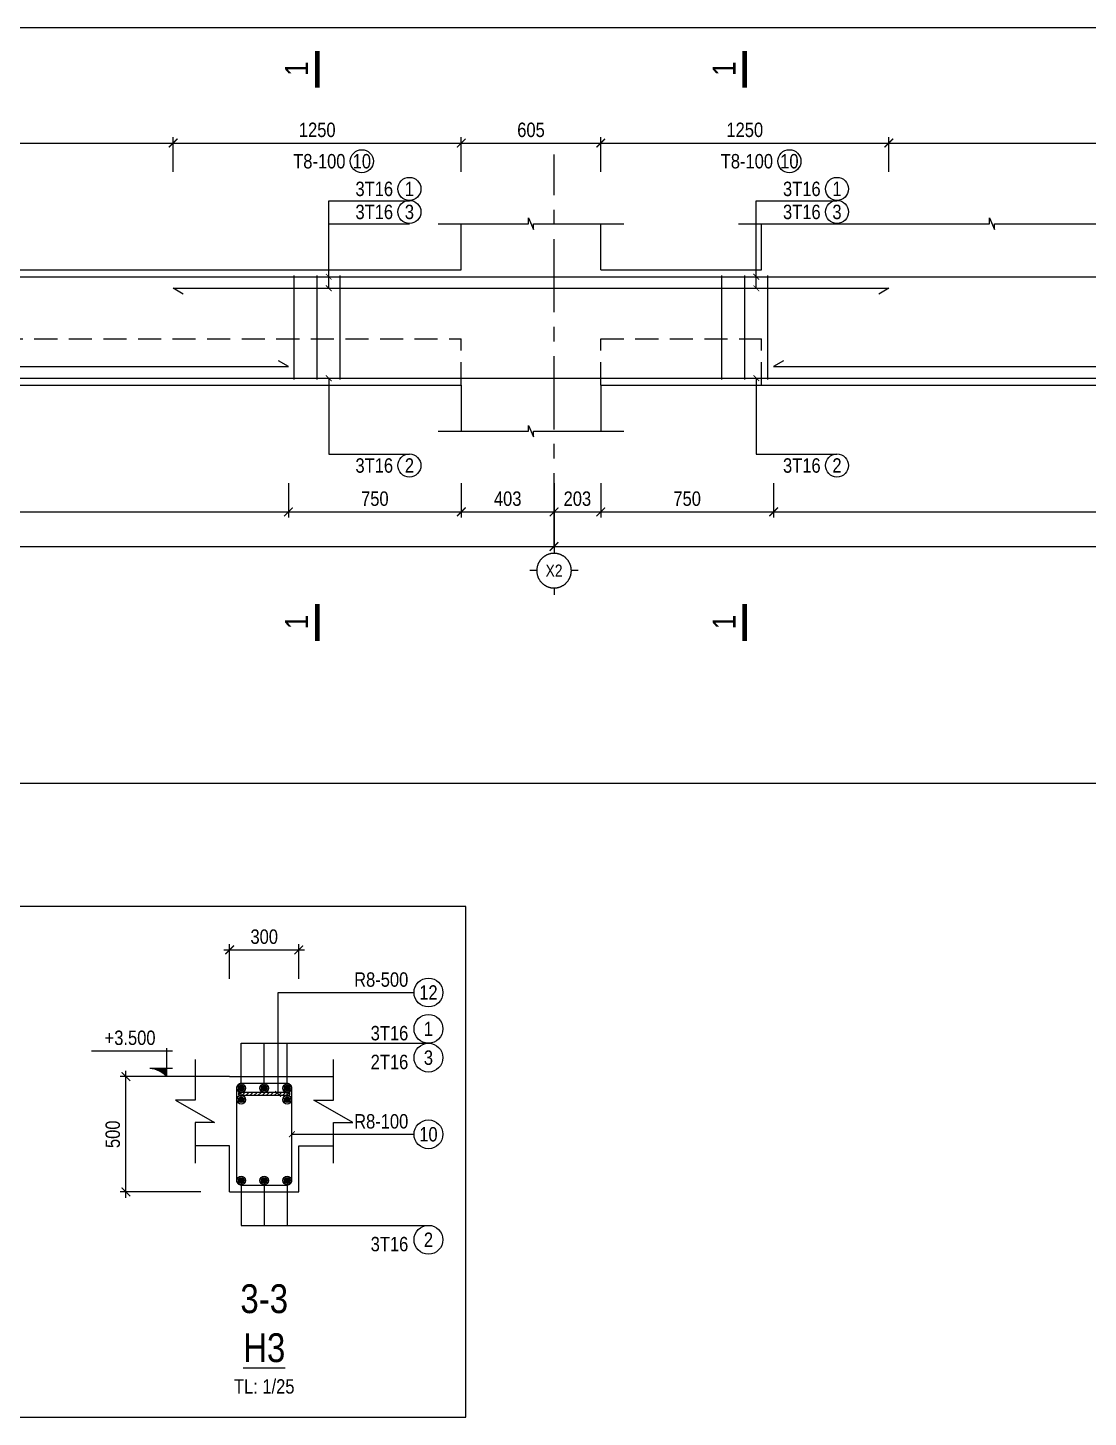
# Model space of a CAD drawing. Header units: millimetres. Extents: x -360107 to 123116000, y -52137 to 86044500.
# Drawn here: x 112971 to 117572, y 106638 to 112666 of the extents above; entities that cross this region are included whole.
import ezdxf
from ezdxf.enums import TextEntityAlignment as Align

# ---------------------------------------------------------------- set-up
doc = ezdxf.new("R2010")
doc.units = ezdxf.units.MM
doc.header["$LTSCALE"] = 100
doc.header["$MEASUREMENT"] = 0
doc.linetypes.add('CENTER', pattern=[50.8, 31.75, -6.35, 6.35, -6.35])
doc.linetypes.add('DASHEDX2', pattern=[1.5, 1, -0.5])
doc.layers.get('Defpoints').update_dxf_attribs({"color": 250})
for name, color, linetype in [('01-GB-Grid', 9, 'CENTER'), ('04-GB-Dim', 146, 'Continuous'), ('05-GB-Hatch', 8, 'Continuous'), ('10-GB-Text', 4, 'Continuous'), ('11-GB-Cao Do', 7, 'Continuous'), ('19-GB-Tie', 210, 'Continuous')]:
    doc.layers.add(name, color=color, linetype=linetype)
for name, color, linetype, lineweight in [('12-GB-Ky Hieu', 232, 'Continuous', 13), ('18-GB-Reinf', 10, 'Continuous', 25), ('20-GB-GC', 145, 'Continuous', 25), ('21-GB-BD', 90, 'Continuous', 25), ('22-GB-NC', 8, 'Continuous', 25), ('23-GB-NS', 9, 'DASHEDX2', 25)]:
    doc.layers.add(name, color=color, linetype=linetype, lineweight=lineweight)
doc.layers.add('29-GB-Defpoints', color=8, linetype='Continuous', plot=False)
doc.styles.add('02-GB-VNI-Helve', font='VNI-Helve-Condense.TTF')
doc.styles.add('kata_text', font='VNI-Helve-Condense.TTF')
doc.styles.add('VNI-Helve', font='VNI-Helve-Condense.TTF')
doc.dimstyles.new('GB 25', dxfattribs={"dimscale": 0.25, "dimtxt": 250, "dimasz": 150, "dimexe": 100, "dimexo": 100, "dimgap": 100, "dimtad": 1, "dimdec": 0, "dimzin": 0, "dimdsep": 46, "dimtxsty": 'VNI-Helve', "dimblk": 'ARCHTICK', "dimcen": 100, "dimdle": 100, "dimclrd": 256, "dimclre": 256, "dimclrt": 71, "dimadec": 0, "dimazin": 0, "dimtfac": 1, "dimtdec": 0, "dimtix": 1, "dimtmove": 0, "dimatfit": 3, "dimfxl": 3.75, "dimtolj": 1, "dimtzin": 0, "dimarcsym": 0})

# ---------------------------------------------------------------- blocks, each defined once
blk = doc.blocks.new('KH')
for p, q in [((0, 700), (0, 500)), ((-500, 0), (-700, 0)), ((700, 0), (500, 0)), ((0, -500), (0, -700))]:
    blk.add_line(p, q)
at = {"extrusion": (0, 0, -1)}
blk.add_ellipse((0, 0), major_axis=(-500, 0), ratio=1, start_param=-0.000041, end_param=6.283144, dxfattribs=at)
at = {"color": 1, "style": '02-GB-VNI-Helve'}
blk.add_attdef('TRUC', text='', height=350, dxfattribs=at).set_placement((0, 0), align=Align.MIDDLE_CENTER)
blk = doc.blocks.new('_ArchTick')
at = {"color": 0, "linetype": 'ByBlock', "const_width": 0.15}
blk.add_lwpolyline([(-0.5, -0.5), (0.5, 0.5)], dxfattribs=at)
blk = doc.blocks.new('*D351')
at = {"layer": '04-GB-Dim', "lineweight": -2, "transparency": 16777216}
for p, q in [((111101.5, 112040.5), (111101.5, 112190.5)), ((113601.5, 112040.5), (113601.5, 112190.5)), ((111076.5, 112165.5), (113626.5, 112165.5))]:
    blk.add_line(p, q, dxfattribs=at)
at = {"layer": 'Defpoints', "color": 0, "transparency": 16777216}
for p in [(113601.5, 112165.5), (111101.5, 112015.5), (113601.5, 112015.5)]:
    blk.add_point(p, dxfattribs=at)
at = {"layer": '04-GB-Dim', "lineweight": -2, "transparency": 16777216, "xscale": 37.5, "yscale": 37.5, "zscale": 37.5, "rotation": 180}
blk.add_blockref('_ArchTick', (111101.5, 112165.5), dxfattribs=at)
at = {"layer": '04-GB-Dim', "lineweight": -2, "transparency": 16777216, "xscale": 37.5, "yscale": 37.5, "zscale": 37.5}
blk.add_blockref('_ArchTick', (113601.5, 112165.5), dxfattribs=at)
at = {"layer": '04-GB-Dim', "color": 71, "transparency": 16777216, "insert": (112351.5, 112222.4), "char_height": 62.5, "attachment_point": 5, "style": 'VNI-Helve'}
blk.add_mtext('\\A1;2500', dxfattribs=at)
blk = doc.blocks.new('*D352')
at = {"layer": '04-GB-Dim', "lineweight": -2, "transparency": 16777216}
for p, q in [((113601.5, 112040.5), (113601.5, 112190.5)), ((114851.5, 112040.5), (114851.5, 112190.5)), ((113576.5, 112165.5), (114876.5, 112165.5))]:
    blk.add_line(p, q, dxfattribs=at)
at = {"layer": 'Defpoints', "color": 0, "transparency": 16777216}
for p in [(114851.5, 112165.5), (113601.5, 112015.5), (114851.5, 112015.5)]:
    blk.add_point(p, dxfattribs=at)
at = {"layer": '04-GB-Dim', "lineweight": -2, "transparency": 16777216, "xscale": 37.5, "yscale": 37.5, "zscale": 37.5, "rotation": 180}
blk.add_blockref('_ArchTick', (113601.5, 112165.5), dxfattribs=at)
at = {"layer": '04-GB-Dim', "lineweight": -2, "transparency": 16777216, "xscale": 37.5, "yscale": 37.5, "zscale": 37.5}
blk.add_blockref('_ArchTick', (114851.5, 112165.5), dxfattribs=at)
at = {"layer": '04-GB-Dim', "color": 71, "transparency": 16777216, "insert": (114226.5, 112222.4), "char_height": 62.5, "attachment_point": 5, "style": 'VNI-Helve'}
blk.add_mtext('\\A1;1250', dxfattribs=at)
blk = doc.blocks.new('*U675')
at = {"layer": '20-GB-GC', "color": 145}
blk.add_circle((193.5, 31.2), 50, dxfattribs=at)
at = {"layer": '10-GB-Text', "style": '02-GB-VNI-Helve'}
blk.add_attdef('DAIC', text='', height=25, dxfattribs=at).set_placement((297.2, 123.6), align=Align.MIDDLE_LEFT)
blk.add_attdef('DAI', text='', height=62.5, dxfattribs=at).set_placement((122.5, 31.2), align=Align.MIDDLE_RIGHT)
at = {"layer": '10-GB-Text', "color": 141, "style": '02-GB-VNI-Helve'}
blk.add_attdef('A', text='', height=62.5, rotation=360, dxfattribs=at).set_placement((193.5, 31.2), align=Align.MIDDLE_CENTER)
at = {"layer": '10-GB-Text', "style": '02-GB-VNI-Helve'}
blk.add_attdef('DAIO', (297.9, 65.8), '', height=25, dxfattribs=at)
blk = doc.blocks.new('Daucat')
at = {"layer": '12-GB-Ky Hieu', "const_width": 100}
blk.add_lwpolyline([(-800, 0), (0, 0)], dxfattribs=at)
at = {"layer": '12-GB-Ky Hieu', "style": '02-GB-VNI-Helve'}
blk.add_attdef('A', text='', height=500, dxfattribs=at).set_placement((-387, 450), align=Align.MIDDLE)
blk = doc.blocks.new('*D353')
at = {"layer": '04-GB-Dim', "lineweight": -2, "transparency": 16777216}
for p, q in [((115456.5, 112040.5), (115456.5, 112190.5)), ((116706.5, 112040.5), (116706.5, 112190.5)), ((115431.5, 112165.5), (116731.5, 112165.5))]:
    blk.add_line(p, q, dxfattribs=at)
at = {"layer": 'Defpoints', "color": 0, "transparency": 16777216}
for p in [(116706.5, 112165.5), (115456.5, 112015.5), (116706.5, 112015.5)]:
    blk.add_point(p, dxfattribs=at)
at = {"layer": '04-GB-Dim', "lineweight": -2, "transparency": 16777216, "xscale": 37.5, "yscale": 37.5, "zscale": 37.5, "rotation": 180}
blk.add_blockref('_ArchTick', (115456.5, 112165.5), dxfattribs=at)
at = {"layer": '04-GB-Dim', "lineweight": -2, "transparency": 16777216, "xscale": 37.5, "yscale": 37.5, "zscale": 37.5}
blk.add_blockref('_ArchTick', (116706.5, 112165.5), dxfattribs=at)
at = {"layer": '04-GB-Dim', "color": 71, "transparency": 16777216, "insert": (116081.5, 112222.4), "char_height": 62.5, "attachment_point": 5, "style": 'VNI-Helve'}
blk.add_mtext('\\A1;1250', dxfattribs=at)
blk = doc.blocks.new('*D354')
at = {"layer": '04-GB-Dim', "lineweight": -2, "transparency": 16777216}
for p, q in [((116706.5, 112040.5), (116706.5, 112190.5)), ((119206.5, 112040.5), (119206.5, 112190.5)), ((116681.5, 112165.5), (119231.5, 112165.5))]:
    blk.add_line(p, q, dxfattribs=at)
at = {"layer": 'Defpoints', "color": 0, "transparency": 16777216}
for p in [(119206.5, 112165.5), (116706.5, 112015.5), (119206.5, 112015.5)]:
    blk.add_point(p, dxfattribs=at)
at = {"layer": '04-GB-Dim', "lineweight": -2, "transparency": 16777216, "xscale": 37.5, "yscale": 37.5, "zscale": 37.5, "rotation": 180}
blk.add_blockref('_ArchTick', (116706.5, 112165.5), dxfattribs=at)
at = {"layer": '04-GB-Dim', "lineweight": -2, "transparency": 16777216, "xscale": 37.5, "yscale": 37.5, "zscale": 37.5}
blk.add_blockref('_ArchTick', (119206.5, 112165.5), dxfattribs=at)
at = {"layer": '04-GB-Dim', "color": 71, "transparency": 16777216, "insert": (117956.5, 112222.4), "char_height": 62.5, "attachment_point": 5, "style": 'VNI-Helve'}
blk.add_mtext('\\A1;2500', dxfattribs=at)
blk = doc.blocks.new('*D360')
at = {"layer": '04-GB-Dim', "lineweight": -2, "transparency": 16777216}
for p, q in [((114851.5, 112040.5), (114851.5, 112190.5)), ((115456.5, 112040.5), (115456.5, 112190.5)), ((114826.5, 112165.5), (115481.5, 112165.5))]:
    blk.add_line(p, q, dxfattribs=at)
at = {"layer": 'Defpoints', "color": 0, "transparency": 16777216}
for p in [(115456.5, 112165.5), (114851.5, 112015.5), (115456.5, 112015.5)]:
    blk.add_point(p, dxfattribs=at)
at = {"layer": '04-GB-Dim', "lineweight": -2, "transparency": 16777216, "xscale": 37.5, "yscale": 37.5, "zscale": 37.5, "rotation": 180}
blk.add_blockref('_ArchTick', (114851.5, 112165.5), dxfattribs=at)
at = {"layer": '04-GB-Dim', "lineweight": -2, "transparency": 16777216, "xscale": 37.5, "yscale": 37.5, "zscale": 37.5}
blk.add_blockref('_ArchTick', (115456.5, 112165.5), dxfattribs=at)
at = {"layer": '04-GB-Dim', "color": 71, "transparency": 16777216, "insert": (115154, 112222.4), "char_height": 62.5, "attachment_point": 5, "style": 'VNI-Helve'}
blk.add_mtext('\\A1;605', dxfattribs=at)
blk = doc.blocks.new('*D363')
at = {"layer": '04-GB-Dim', "lineweight": -2, "transparency": 16777216}
for p, q in [((109649, 110540.5), (109649, 110390.5)), ((115254, 110540.5), (115254, 110390.5)), ((109624, 110415.5), (115279, 110415.5))]:
    blk.add_line(p, q, dxfattribs=at)
at = {"layer": 'Defpoints', "color": 0, "transparency": 16777216}
for p in [(109649, 110565.5), (115254, 110565.5), (115254, 110415.5)]:
    blk.add_point(p, dxfattribs=at)
at = {"layer": '04-GB-Dim', "lineweight": -2, "transparency": 16777216, "xscale": 37.5, "yscale": 37.5, "zscale": 37.5, "rotation": 180}
blk.add_blockref('_ArchTick', (109649, 110415.5), dxfattribs=at)
at = {"layer": '04-GB-Dim', "lineweight": -2, "transparency": 16777216, "xscale": 37.5, "yscale": 37.5, "zscale": 37.5}
blk.add_blockref('_ArchTick', (115254, 110415.5), dxfattribs=at)
at = {"layer": '04-GB-Dim', "color": 71, "transparency": 16777216, "insert": (112451.5, 110472.4), "char_height": 62.5, "attachment_point": 5, "style": 'VNI-Helve'}
blk.add_mtext('\\A1;5605', dxfattribs=at)
blk = doc.blocks.new('*D366')
at = {"layer": '04-GB-Dim', "lineweight": -2, "transparency": 16777216}
for p, q in [((110601.5, 110690.5), (110601.5, 110540.5)), ((114101.5, 110690.5), (114101.5, 110540.5)), ((110576.5, 110565.5), (114126.5, 110565.5))]:
    blk.add_line(p, q, dxfattribs=at)
at = {"layer": 'Defpoints', "color": 0, "transparency": 16777216}
for p in [(110601.5, 110715.5), (114101.5, 110715.5), (114101.5, 110565.5)]:
    blk.add_point(p, dxfattribs=at)
at = {"layer": '04-GB-Dim', "lineweight": -2, "transparency": 16777216, "xscale": 37.5, "yscale": 37.5, "zscale": 37.5, "rotation": 180}
blk.add_blockref('_ArchTick', (110601.5, 110565.5), dxfattribs=at)
at = {"layer": '04-GB-Dim', "lineweight": -2, "transparency": 16777216, "xscale": 37.5, "yscale": 37.5, "zscale": 37.5}
blk.add_blockref('_ArchTick', (114101.5, 110565.5), dxfattribs=at)
at = {"layer": '04-GB-Dim', "color": 71, "transparency": 16777216, "insert": (112351.5, 110622.4), "char_height": 62.5, "attachment_point": 5, "style": 'VNI-Helve'}
blk.add_mtext('\\A1;3500', dxfattribs=at)
blk = doc.blocks.new('*D367')
at = {"layer": '04-GB-Dim', "lineweight": -2, "transparency": 16777216}
for p, q in [((114101.5, 110690.5), (114101.5, 110540.5)), ((114851.5, 110690.5), (114851.5, 110540.5)), ((114076.5, 110565.5), (114876.5, 110565.5))]:
    blk.add_line(p, q, dxfattribs=at)
at = {"layer": 'Defpoints', "color": 0, "transparency": 16777216}
for p in [(114101.5, 110715.5), (114851.5, 110715.5), (114851.5, 110565.5)]:
    blk.add_point(p, dxfattribs=at)
at = {"layer": '04-GB-Dim', "lineweight": -2, "transparency": 16777216, "xscale": 37.5, "yscale": 37.5, "zscale": 37.5, "rotation": 180}
blk.add_blockref('_ArchTick', (114101.5, 110565.5), dxfattribs=at)
at = {"layer": '04-GB-Dim', "lineweight": -2, "transparency": 16777216, "xscale": 37.5, "yscale": 37.5, "zscale": 37.5}
blk.add_blockref('_ArchTick', (114851.5, 110565.5), dxfattribs=at)
at = {"layer": '04-GB-Dim', "color": 71, "transparency": 16777216, "insert": (114476.5, 110622.4), "char_height": 62.5, "attachment_point": 5, "style": 'VNI-Helve'}
blk.add_mtext('\\A1;750', dxfattribs=at)
blk = doc.blocks.new('*D368')
at = {"layer": '04-GB-Dim', "lineweight": -2, "transparency": 16777216}
for p, q in [((114851.5, 110690.5), (114851.5, 110540.5)), ((115254, 110690.5), (115254, 110540.5)), ((114826.5, 110565.5), (115279, 110565.5))]:
    blk.add_line(p, q, dxfattribs=at)
at = {"layer": 'Defpoints', "color": 0, "transparency": 16777216}
for p in [(114851.5, 110715.5), (115254, 110715.5), (115254, 110565.5)]:
    blk.add_point(p, dxfattribs=at)
at = {"layer": '04-GB-Dim', "lineweight": -2, "transparency": 16777216, "xscale": 37.5, "yscale": 37.5, "zscale": 37.5, "rotation": 180}
blk.add_blockref('_ArchTick', (114851.5, 110565.5), dxfattribs=at)
at = {"layer": '04-GB-Dim', "lineweight": -2, "transparency": 16777216, "xscale": 37.5, "yscale": 37.5, "zscale": 37.5}
blk.add_blockref('_ArchTick', (115254, 110565.5), dxfattribs=at)
at = {"layer": '04-GB-Dim', "color": 71, "transparency": 16777216, "insert": (115052.8, 110622.4), "char_height": 62.5, "attachment_point": 5, "style": 'VNI-Helve'}
blk.add_mtext('\\A1;403', dxfattribs=at)
blk = doc.blocks.new('*D369')
at = {"layer": '04-GB-Dim', "lineweight": -2, "transparency": 16777216}
for p, q in [((115254, 110540.5), (115254, 110390.5)), ((120759, 110540.5), (120759, 110390.5)), ((115229, 110415.5), (120784, 110415.5))]:
    blk.add_line(p, q, dxfattribs=at)
at = {"layer": 'Defpoints', "color": 0, "transparency": 16777216}
for p in [(115254, 110565.5), (120759, 110565.5), (120759, 110415.5)]:
    blk.add_point(p, dxfattribs=at)
at = {"layer": '04-GB-Dim', "lineweight": -2, "transparency": 16777216, "xscale": 37.5, "yscale": 37.5, "zscale": 37.5, "rotation": 180}
blk.add_blockref('_ArchTick', (115254, 110415.5), dxfattribs=at)
at = {"layer": '04-GB-Dim', "lineweight": -2, "transparency": 16777216, "xscale": 37.5, "yscale": 37.5, "zscale": 37.5}
blk.add_blockref('_ArchTick', (120759, 110415.5), dxfattribs=at)
at = {"layer": '04-GB-Dim', "color": 71, "transparency": 16777216, "insert": (118006.5, 110472.4), "char_height": 62.5, "attachment_point": 5, "style": 'VNI-Helve'}
blk.add_mtext('\\A1;5505', dxfattribs=at)
blk = doc.blocks.new('*D370')
at = {"layer": '04-GB-Dim', "lineweight": -2, "transparency": 16777216}
for p, q in [((115254, 110690.5), (115254, 110540.5)), ((115456.5, 110690.5), (115456.5, 110540.5)), ((115229, 110565.5), (115481.5, 110565.5))]:
    blk.add_line(p, q, dxfattribs=at)
at = {"layer": 'Defpoints', "color": 0, "transparency": 16777216}
for p in [(115254, 110715.5), (115456.5, 110715.5), (115456.5, 110565.5)]:
    blk.add_point(p, dxfattribs=at)
at = {"layer": '04-GB-Dim', "lineweight": -2, "transparency": 16777216, "xscale": 37.5, "yscale": 37.5, "zscale": 37.5, "rotation": 180}
blk.add_blockref('_ArchTick', (115254, 110565.5), dxfattribs=at)
at = {"layer": '04-GB-Dim', "lineweight": -2, "transparency": 16777216, "xscale": 37.5, "yscale": 37.5, "zscale": 37.5}
blk.add_blockref('_ArchTick', (115456.5, 110565.5), dxfattribs=at)
at = {"layer": '04-GB-Dim', "color": 71, "transparency": 16777216, "insert": (115355.2, 110622.4), "char_height": 62.5, "attachment_point": 5, "style": 'VNI-Helve'}
blk.add_mtext('\\A1;203', dxfattribs=at)
blk = doc.blocks.new('*D371')
at = {"layer": '04-GB-Dim', "lineweight": -2, "transparency": 16777216}
for p, q in [((115456.5, 110690.5), (115456.5, 110540.5)), ((116206.5, 110690.5), (116206.5, 110540.5)), ((115431.5, 110565.5), (116231.5, 110565.5))]:
    blk.add_line(p, q, dxfattribs=at)
at = {"layer": 'Defpoints', "color": 0, "transparency": 16777216}
for p in [(115456.5, 110715.5), (116206.5, 110715.5), (116206.5, 110565.5)]:
    blk.add_point(p, dxfattribs=at)
at = {"layer": '04-GB-Dim', "lineweight": -2, "transparency": 16777216, "xscale": 37.5, "yscale": 37.5, "zscale": 37.5, "rotation": 180}
blk.add_blockref('_ArchTick', (115456.5, 110565.5), dxfattribs=at)
at = {"layer": '04-GB-Dim', "lineweight": -2, "transparency": 16777216, "xscale": 37.5, "yscale": 37.5, "zscale": 37.5}
blk.add_blockref('_ArchTick', (116206.5, 110565.5), dxfattribs=at)
at = {"layer": '04-GB-Dim', "color": 71, "transparency": 16777216, "insert": (115831.5, 110622.4), "char_height": 62.5, "attachment_point": 5, "style": 'VNI-Helve'}
blk.add_mtext('\\A1;750', dxfattribs=at)
blk = doc.blocks.new('*D372')
at = {"layer": '04-GB-Dim', "lineweight": -2, "transparency": 16777216}
for p, q in [((116206.5, 110690.5), (116206.5, 110540.5)), ((119706.5, 110690.5), (119706.5, 110540.5)), ((116181.5, 110565.5), (119731.5, 110565.5))]:
    blk.add_line(p, q, dxfattribs=at)
at = {"layer": 'Defpoints', "color": 0, "transparency": 16777216}
for p in [(116206.5, 110715.5), (119706.5, 110715.5), (119706.5, 110565.5)]:
    blk.add_point(p, dxfattribs=at)
at = {"layer": '04-GB-Dim', "lineweight": -2, "transparency": 16777216, "xscale": 37.5, "yscale": 37.5, "zscale": 37.5, "rotation": 180}
blk.add_blockref('_ArchTick', (116206.5, 110565.5), dxfattribs=at)
at = {"layer": '04-GB-Dim', "lineweight": -2, "transparency": 16777216, "xscale": 37.5, "yscale": 37.5, "zscale": 37.5}
blk.add_blockref('_ArchTick', (119706.5, 110565.5), dxfattribs=at)
at = {"layer": '04-GB-Dim', "color": 71, "transparency": 16777216, "insert": (117956.5, 110622.4), "char_height": 62.5, "attachment_point": 5, "style": 'VNI-Helve'}
blk.add_mtext('\\A1;3500', dxfattribs=at)
blk = doc.blocks.new('*U20')
at = {"layer": '22-GB-NC'}
blk.add_lwpolyline([(300.8, 1.4), (65.8, 1.4), (65.8, 113.9), (-64.1, -111.1), (-64.1, 1.4), (-299.2, 1.4)], dxfattribs=at)
blk = doc.blocks.new('MC SAN')
at = {"layer": '21-GB-BD'}
for p, q in [((0, 0), (-50, 0)), ((0, -100), (-50, -100))]:
    blk.add_line(p, q, dxfattribs=at)
at = {"layer": '22-GB-NC', "xscale": 0.2500000000000001, "yscale": 0.2500000000000001, "zscale": 0.2500000000000001, "rotation": 90}
blk.add_blockref('*U20', (-49.6, -50.2), dxfattribs=at)
blk = doc.blocks.new('*U305')
at = {"layer": '19-GB-Tie'}
blk.add_lwpolyline([(0, -20), (200, -20, 0.414214), (220, 0), (220, 400, 0.414214), (200, 420), (0, 420, 0.414214), (-20, 400), (-20, 0, 0.414214)], format="xyb", close=True, dxfattribs=at)
blk = doc.blocks.new('So hieu thep')
at = {"layer": '20-GB-GC', "color": 145}
blk.add_circle((0, 0), 200, dxfattribs=at)
at = {"layer": '10-GB-Text', "color": 141, "style": '02-GB-VNI-Helve'}
blk.add_attdef('A', text='', height=200, dxfattribs=at).set_placement((0, 0), align=Align.MIDDLE_CENTER)
blk = doc.blocks.new('CHAM THEP')
at = {"layer": '18-GB-Reinf'}
h = blk.add_hatch(color=256, dxfattribs=at)
h.dxf.hatch_style = 1
edge = h.paths.add_edge_path()
edge.add_arc((0, 0), 12.3, 0, 360)
blk.add_circle((0, 0), 12.3, dxfattribs=at)
blk = doc.blocks.new('*D386')
at = {"layer": '04-GB-Dim', "lineweight": -2, "transparency": 16777216}
for p, q in [((113846.5, 108540.5), (113846.5, 108690.5)), ((114146.5, 108540.5), (114146.5, 108690.5)), ((113821.5, 108665.5), (114171.5, 108665.5))]:
    blk.add_line(p, q, dxfattribs=at)
at = {"layer": 'Defpoints', "color": 0, "transparency": 16777216}
for p in [(114146.5, 108665.5), (113846.5, 108515.5), (114146.5, 108515.5)]:
    blk.add_point(p, dxfattribs=at)
at = {"layer": '04-GB-Dim', "lineweight": -2, "transparency": 16777216, "xscale": 37.5, "yscale": 37.5, "zscale": 37.5, "rotation": 180}
blk.add_blockref('_ArchTick', (113846.5, 108665.5), dxfattribs=at)
at = {"layer": '04-GB-Dim', "lineweight": -2, "transparency": 16777216, "xscale": 37.5, "yscale": 37.5, "zscale": 37.5}
blk.add_blockref('_ArchTick', (114146.5, 108665.5), dxfattribs=at)
at = {"layer": '04-GB-Dim', "color": 71, "transparency": 16777216, "insert": (113996.5, 108722.4), "char_height": 62.5, "attachment_point": 5, "style": 'VNI-Helve'}
blk.add_mtext('\\A1;300', dxfattribs=at)
blk = doc.blocks.new('*D387')
at = {"layer": '04-GB-Dim', "lineweight": -2, "transparency": 16777216}
for p, q in [((113396.5, 107590.5), (113396.5, 108140.5)), ((113721.5, 108115.5), (113371.5, 108115.5)), ((113721.5, 107615.5), (113371.5, 107615.5))]:
    blk.add_line(p, q, dxfattribs=at)
at = {"layer": 'Defpoints', "color": 0, "transparency": 16777216}
for p in [(113396.5, 108115.5), (113746.5, 108115.5), (113746.5, 107615.5)]:
    blk.add_point(p, dxfattribs=at)
at = {"layer": '04-GB-Dim', "lineweight": -2, "transparency": 16777216, "xscale": 37.5, "yscale": 37.5, "zscale": 37.5}
for p, rotation in [((113396.5, 108115.5), 90), ((113396.5, 107615.5), 270)]:
    blk.add_blockref('_ArchTick', p, dxfattribs=dict(at, rotation=rotation))
at = {"layer": '04-GB-Dim', "color": 71, "transparency": 16777216, "insert": (113339.6, 107865.5), "char_height": 62.5, "attachment_point": 5, "rotation": 90, "style": 'VNI-Helve'}
blk.add_mtext('\\A1;500', dxfattribs=at)
blk = doc.blocks.new('kata_block_TD')
at = {"color": 3, "lineweight": 25, "style": 'kata_text'}
blk.add_attdef('SSCALE', text='', height=2.5, dxfattribs=at).set_placement((0, -5), align=Align.CENTER)
at = {"layer": '10-GB-Text', "color": 4, "linetype": 'ByBlock', "lineweight": -2, "style": 'kata_text'}
for tag, p in [('SECTDET2', (0, 8.97)), ('SECTDET1', (0, 0.47))]:
    blk.add_attdef(tag, text='', height=5, dxfattribs=at).set_placement(p, align=Align.CENTER)
blk = doc.blocks.new('CAO DO DAM 2')
at = {"layer": '11-GB-Cao Do'}
h = blk.add_hatch(color=7, dxfattribs=at)
edge = h.paths.add_edge_path()
edge.add_line((405.4, -120), (522.7, -120))
edge.add_line((522.7, -120), (522.7, -180))
edge.add_ellipse((390.5, -293.8), major_axis=(-0.1, 174.5), ratio=1, start_angle=-49.29549, end_angle=-4.9248)
at = {"layer": '11-GB-Cao Do', "color": 7}
for p, q in [((0, 0), (562.7, 0)), ((522.7, 16.7), (522.7, -180)), ((645.7, -180), (399.7, -180)), ((405.4, -120), (562.7, -120))]:
    blk.add_line(p, q, dxfattribs=at)
at = {"layer": '11-GB-Cao Do', "color": 7, "extrusion": (0, 0, -1)}
blk.add_ellipse((390.5, -293.8), major_axis=(0, 174.5), ratio=1, start_param=0.085793, end_param=0.860207, dxfattribs=at)
at = {"layer": '11-GB-Cao Do', "color": 7, "style": '02-GB-VNI-Helve'}
for tag, p in [('5', (268.6, 734.3)), ('4', (268.6, 573.2)), ('3', (268.6, 412.1)), ('1', (268.6, 251.1)), ('2', (268.6, 90))]:
    blk.add_attdef(tag, text='', height=100, dxfattribs=at).set_placement(p, align=Align.MIDDLE)

msp = doc.modelspace()

# ---------------------------------------------------------------- hatches: boundary and pattern name
at = {"layer": '05-GB-Hatch'}
h = msp.add_hatch(dxfattribs=at)
h.set_pattern_fill('ANSI31', color=256, scale=100, style=0)
h.set_pattern_definition([(45, (113066.5, 35129), (-8.8388348, 8.8388348), [])])
h.paths.add_polyline_path([(113885, 108034.5), (114108, 108034.5), (114108, 108046.5), (113885, 108046.5)])

# ---------------------------------------------------------------- linework, layer by layer
at = {"layer": '01-GB-Grid', "ltscale": 0.1}
msp.add_line((115254, 110415.5), (115254, 112115.5), dxfattribs=at)
at = {"layer": '05-GB-Hatch'}
msp.add_lwpolyline([(113885, 108034.5), (114108, 108034.5), (114108, 108046.5), (113885, 108046.5)], close=True, dxfattribs=at)
at = {"layer": '18-GB-Reinf'}
for points in [[(109301.5, 111213.8), (109276.5, 111170.5), (109276.5, 111570.5, -0.414214), (109291.5, 111585.5), (109851.5, 111585.5), (114851.5, 111585.5), (115456.5, 111585.5), (120456.5, 111585.5), (121061.5, 111585.5), (126061.5, 111585.5), (126621.5, 111585.5, -0.414214), (126636.5, 111570.5), (126636.5, 111170.5), (126611.5, 111213.8)], [(109326.5, 111517.2), (109301.5, 111560.5), (109301.5, 111160.5, 0.414214), (109316.5, 111145.5), (109851.5, 111145.5), (114851.5, 111145.5), (115456.5, 111145.5), (120456.5, 111145.5), (121061.5, 111145.5), (126061.5, 111145.5), (126596.5, 111145.5, 0.414214), (126611.5, 111160.5), (126611.5, 111560.5), (126586.5, 111517.2)]]:
    msp.add_lwpolyline(points, format="xyb", dxfattribs=at)
for points in [[(113644.8, 111510.5), (113601.5, 111535.5), (114851.5, 111535.5), (115456.5, 111535.5), (116706.5, 111535.5), (116663.2, 111510.5)], [(113644.8, 111510.5), (113601.5, 111535.5), (114851.5, 111535.5), (115456.5, 111535.5), (116706.5, 111535.5), (116663.2, 111510.5)], [(110644.8, 111220.5), (110601.5, 111195.5), (114101.5, 111195.5), (114058.2, 111220.5)], [(116249.8, 111220.5), (116206.5, 111195.5), (119706.5, 111195.5), (119663.2, 111220.5)]]:
    msp.add_lwpolyline(points, dxfattribs=at)
at = {"layer": '19-GB-Tie'}
for points in [[(114126.5, 111140.5), (114126.5, 111590.5)], [(114226.5, 111140.5), (114226.5, 111590.5)], [(114326.5, 111140.5), (114326.5, 111590.5)], [(115981.5, 111140.5), (115981.5, 111590.5)], [(116081.5, 111140.5), (116081.5, 111590.5)], [(116181.5, 111140.5), (116181.5, 111590.5)]]:
    msp.add_lwpolyline(points, dxfattribs=at)
at = {"layer": '21-GB-BD'}
for p, q in [((114851.5, 111615.5), (114851.5, 111815.5)), ((115456.5, 111615.5), (115456.5, 111815.5)), ((116154, 111615.5), (116154, 111815.5)), ((112549, 111615.5), (114851.5, 111615.5)), ((115456.5, 111615.5), (116154, 111615.5)), ((109851.5, 111115.5), (114851.5, 111115.5)), ((114851.5, 111115.5), (114851.5, 110915.5)), ((115456.5, 111115.5), (120456.5, 111115.5)), ((115456.5, 111115.5), (115456.5, 110915.5)), ((113846.5, 108115.5), (114146.5, 108115.5)), ((113846.5, 107615.5), (113846.5, 107815.5)), ((114146.5, 107615.5), (114146.5, 107815.5)), ((113846.5, 107615.5), (114146.5, 107615.5))]:
    msp.add_line(p, q, dxfattribs=at)
at = {"layer": '22-GB-NC'}
for points in [[(114751.5, 111815.5), (115143, 111815.5), (115143, 111840.5), (115165, 111790.5), (115165, 111815.5), (115556.5, 111815.5)], [(116054, 111815.5), (117143, 111815.5), (117143, 111840.5), (117165, 111790.5), (117165, 111815.5), (118254, 111815.5)], [(114751.5, 110915.5), (115143, 110915.5), (115143, 110940.5), (115165, 110890.5), (115165, 110915.5), (115556.5, 110915.5)]]:
    msp.add_lwpolyline(points, dxfattribs=at)
at = {"layer": '23-GB-NS'}
for p, q in [((112549, 111315.5), (114851.5, 111315.5)), ((114851.5, 111115.5), (114851.5, 111315.5)), ((115456.5, 111315.5), (116154, 111315.5)), ((115456.5, 111115.5), (115456.5, 111315.5)), ((116154, 111115.5), (116154, 111315.5))]:
    msp.add_line(p, q, dxfattribs=at)
at = {"layer": '29-GB-Defpoints', "linetype": 'Continuous'}
msp.add_lwpolyline([(108369.8, 109388.2), (126866.5, 109388.2), (126866.5, 112665.5), (108369.8, 112665.5)], close=True, dxfattribs=at)
at = {"layer": '29-GB-Defpoints'}
msp.add_lwpolyline([(108546.5, 106638.2), (114871.5, 106638.2), (114871.5, 108854.3), (108546.5, 108854.3)], close=True, dxfattribs=at)

# ---------------------------------------------------------------- block references
at = {"layer": '01-GB-Grid', "xscale": 0.15, "yscale": 0.15, "zscale": 0.15}
msp.add_blockref('KH', (115254, 110310.5), dxfattribs=at).add_auto_attribs({'TRUC': 'X2'})
at = {"layer": '04-GB-Dim', "xscale": 0.2, "yscale": 0.2, "zscale": 0.2, "rotation": 89.99999999999991}
for p in [(114226.5, 110165.5), (116081.5, 110165.5)]:
    msp.add_blockref('Daucat', p, dxfattribs=at).add_auto_attribs({'A': '1'})
at = {"layer": '04-GB-Dim', "xscale": 0.3125, "yscale": 0.3125}
msp.add_blockref('So hieu thep', (114709, 107865.5), dxfattribs=at).add_auto_attribs({'A': '10'})
at = {"layer": '10-GB-Text', "xscale": 0.3125, "yscale": 0.3125}
for p, values in [((114709, 108480.5), {'A': '12'}), ((114709, 108323), {'A': '1'}), ((114709, 108198), {'A': '3'}), ((114709, 107408), {'A': '2'})]:
    msp.add_blockref('So hieu thep', p, dxfattribs=at).add_auto_attribs(values)
at = {"layer": '10-GB-Text'}
ref = msp.add_blockref('CAO DO DAM 2', (113246.5, 108228), dxfattribs=dict(at, xscale=0.625, yscale=0.625, zscale=0.625))
ref.add_attrib('2', '+3.500', dxfattribs={"layer": '11-GB-Cao Do', "color": 7, "height": 62.5, "style": '02-GB-VNI-Helve'}).set_placement((113414.4, 108284.3), align=Align.MIDDLE)
ref = msp.add_blockref('kata_block_TD', (113996.5, 106865.5), dxfattribs=dict(at, xscale=25, yscale=25, zscale=25))
ref.add_attrib('SECTDET1', '%%UH3', dxfattribs={"linetype": 'ByBlock', "lineweight": -2, "height": 125, "style": 'kata_text'}).set_placement((113996.5, 106877.3), align=Align.CENTER)
ref.add_attrib('SECTDET2', '3-3', dxfattribs={"color": 1, "linetype": 'ByBlock', "lineweight": -2, "height": 125, "style": 'kata_text'}).set_placement((113996.5, 107089.8), align=Align.CENTER)
ref.add_attrib('SSCALE', 'TL: 1/25', dxfattribs={"layer": '0', "color": 3, "lineweight": 25, "height": 62.5, "style": 'kata_text'}).set_placement((113996.5, 106740.5), align=Align.CENTER)
at = {"layer": '12-GB-Ky Hieu', "xscale": 0.2, "yscale": 0.2, "zscale": 0.2, "rotation": 89.99999999999991}
for p in [(114226.5, 112565.5), (116081.5, 112565.5)]:
    msp.add_blockref('Daucat', p, dxfattribs=at).add_auto_attribs({'A': '1'})
at = {"layer": '18-GB-Reinf'}
for p in [(113896.5, 108065.5), (113996.5, 108065.5), (114096.5, 108065.5), (113896.5, 108015.5), (114096.5, 108015.5), (113896.5, 107665.5), (113996.5, 107665.5), (114096.5, 107665.5)]:
    msp.add_blockref('CHAM THEP', p, dxfattribs=at)
at = {"layer": '19-GB-Tie'}
for p, values in [((114226.5, 112055.5), {'A': '10', 'DAI': 'T8-100'}), ((116081.5, 112055.5), {'A': '10', 'DAI': 'T8-100'}), ((114433, 111935.5), {'A': '1', 'DAI': '3T16'}), ((116288, 111935.5), {'A': '1', 'DAI': '3T16'}), ((114433, 111835.5), {'A': '3', 'DAI': '3T16'}), ((116288, 111835.5), {'A': '3', 'DAI': '3T16'}), ((114433, 110735.5), {'A': '2', 'DAI': '3T16'}), ((116288, 110735.5), {'A': '2', 'DAI': '3T16'})]:
    msp.add_blockref('*U675', p, dxfattribs=at).add_auto_attribs(values)
msp.add_blockref('*U305', (113896.5, 107665.5), dxfattribs=at)
at = {"layer": '21-GB-BD', "xscale": 3, "yscale": 3}
msp.add_blockref('MC SAN', (113846.5, 108115.5), dxfattribs=at)
at = {"layer": '21-GB-BD', "xscale": 3, "yscale": 3, "rotation": 179.9999999662073}
msp.add_blockref('MC SAN', (114146.5, 107815.5), dxfattribs=at)

# ---------------------------------------------------------------- texts
at = {"layer": '10-GB-Text', "color": 2, "style": '02-GB-VNI-Helve'}
for s, p in [('R8-500', (114621.5, 108505.5)), ('3T16', (114621.5, 108273)), ('2T16', (114621.5, 108148)), ('R8-100', (114621.5, 107890.5)), ('3T16', (114621.5, 107358))]:
    msp.add_text(s, height=62.5, dxfattribs=at).set_placement(p, align=Align.RIGHT)

# ---------------------------------------------------------------- dimensions: what is measured, and where the dimension line sits
at = {"layer": '04-GB-Dim'}
for base, p1, p2, picture, middle in [((113601.5, 112165.5), (111101.5, 112015.5), (113601.5, 112015.5), '*D351', (112351.5, 112222.4)), ((114851.5, 112165.5), (113601.5, 112015.5), (114851.5, 112015.5), '*D352', (114226.5, 112222.4)), ((115456.5, 112165.5), (114851.5, 112015.5), (115456.5, 112015.5), '*D360', (115154, 112222.4)), ((116706.5, 112165.5), (115456.5, 112015.5), (116706.5, 112015.5), '*D353', (116081.5, 112222.4)), ((119206.5, 112165.5), (116706.5, 112015.5), (119206.5, 112015.5), '*D354', (117956.5, 112222.4)), ((114101.5, 110565.5), (110601.5, 110715.5), (114101.5, 110715.5), '*D366', (112351.5, 110622.4)), ((114851.5, 110565.5), (114101.5, 110715.5), (114851.5, 110715.5), '*D367', (114476.5, 110622.4)), ((115254, 110565.5), (114851.5, 110715.5), (115254, 110715.5), '*D368', (115052.75, 110622.4166667)), ((115456.5, 110565.5), (115254, 110715.5), (115456.5, 110715.5), '*D370', (115355.25, 110622.4166667)), ((116206.5, 110565.5), (115456.5, 110715.5), (116206.5, 110715.5), '*D371', (115831.5, 110622.4)), ((119706.5, 110565.5), (116206.5, 110715.5), (119706.5, 110715.5), '*D372', (117956.5, 110622.4)), ((115254, 110415.5), (109649, 110565.5), (115254, 110565.5), '*D363', (112451.5, 110472.4)), ((120759, 110415.5), (115254, 110565.5), (120759, 110565.5), '*D369', (118006.5, 110472.4))]:
    dim = msp.add_linear_dim(base=base, p1=p1, p2=p2, dimstyle='GB 25', dxfattribs=at)
    dim.commit()
    dim.dimension.update_dxf_attribs({"geometry": picture, "text_midpoint": middle})
for p1, p2, distance, picture, middle in [((113846.5, 108515.5), (114146.5, 108515.5), 150, '*D386', (113996.5, 108722.4)), ((113746.5, 107615.5), (113746.5, 108115.5), 350, '*D387', (113339.6, 107865.5))]:
    dim = msp.add_aligned_dim(p1=p1, p2=p2, distance=distance, dimstyle='GB 25', dxfattribs=at)
    dim.commit()
    dim.dimension.update_dxf_attribs({"geometry": picture, "text_midpoint": middle})

# ---------------------------------------------------------------- leaders
for points, override in [([(114276.5, 111585.5), (114276.5, 111915.5), (114626.5, 111915.5)], {"dimasz": 100, "dimldrblk": 'ArchTick'}), ([(116131.5, 111585.5), (116131.5, 111915.5), (116481.5, 111915.5)], {"dimasz": 100, "dimldrblk": 'ArchTick'}), ([(114276.5, 111535.5), (114276.5, 111815.5), (114626.5, 111815.5)], {"dimasz": 100, "dimldrblk": 'ArchTick'}), ([(116131.5, 111535.5), (116131.5, 111815.5), (116481.5, 111815.5)], {"dimasz": 100, "dimldrblk": 'ArchTick'}), ([(114276.5, 111145.5), (114276.5, 110815.5), (114626.5, 110815.5)], {"dimasz": 100, "dimldrblk": 'ArchTick'}), ([(116131.5, 111145.5), (116131.5, 110815.5), (116481.5, 110815.5)], {"dimasz": 100, "dimldrblk": 'ArchTick'}), ([(114056.5, 108040.5), (114056.5, 108480.5), (114646.5, 108480.5)], {"dimasz": 100, "dimldrblk": 'ArchTick'}), ([(113896.5, 108065.5), (113896.5, 108260.5), (114709, 108260.5)], {"dimasz": 150, "dimldrblk": 'Origin'}), ([(113896.5, 108015.5), (113896.5, 108260.5), (114709, 108260.5)], {"dimasz": 150, "dimldrblk": 'Origin'}), ([(113996.5, 108065.5), (113996.5, 108260.5), (114709, 108260.5)], {"dimasz": 150, "dimldrblk": 'Origin'}), ([(114096.5, 108065.5), (114096.5, 108260.5), (114709, 108260.5)], {"dimasz": 150, "dimldrblk": 'Origin'}), ([(114096.5, 108015.5), (114096.5, 108260.5), (114709, 108260.5)], {"dimasz": 150, "dimldrblk": 'Origin'}), ([(114116.5, 107865.5), (114166.5, 107865.5), (114646.5, 107865.5)], {"dimasz": 100, "dimldrblk": 'ArchTick'}), ([(113896.5, 107665.5), (113896.5, 107470.5), (114709, 107470.5)], {"dimasz": 150, "dimldrblk": 'Origin'}), ([(113996.5, 107665.5), (113996.5, 107470.5), (114709, 107470.5)], {"dimasz": 150, "dimldrblk": 'Origin'}), ([(114096.5, 107665.5), (114096.5, 107470.5), (114709, 107470.5)], {"dimasz": 150, "dimldrblk": 'Origin'})]:
    msp.add_leader(points, dimstyle='GB 25', override=override, dxfattribs=at)

doc.saveas('drawing.dxf')
